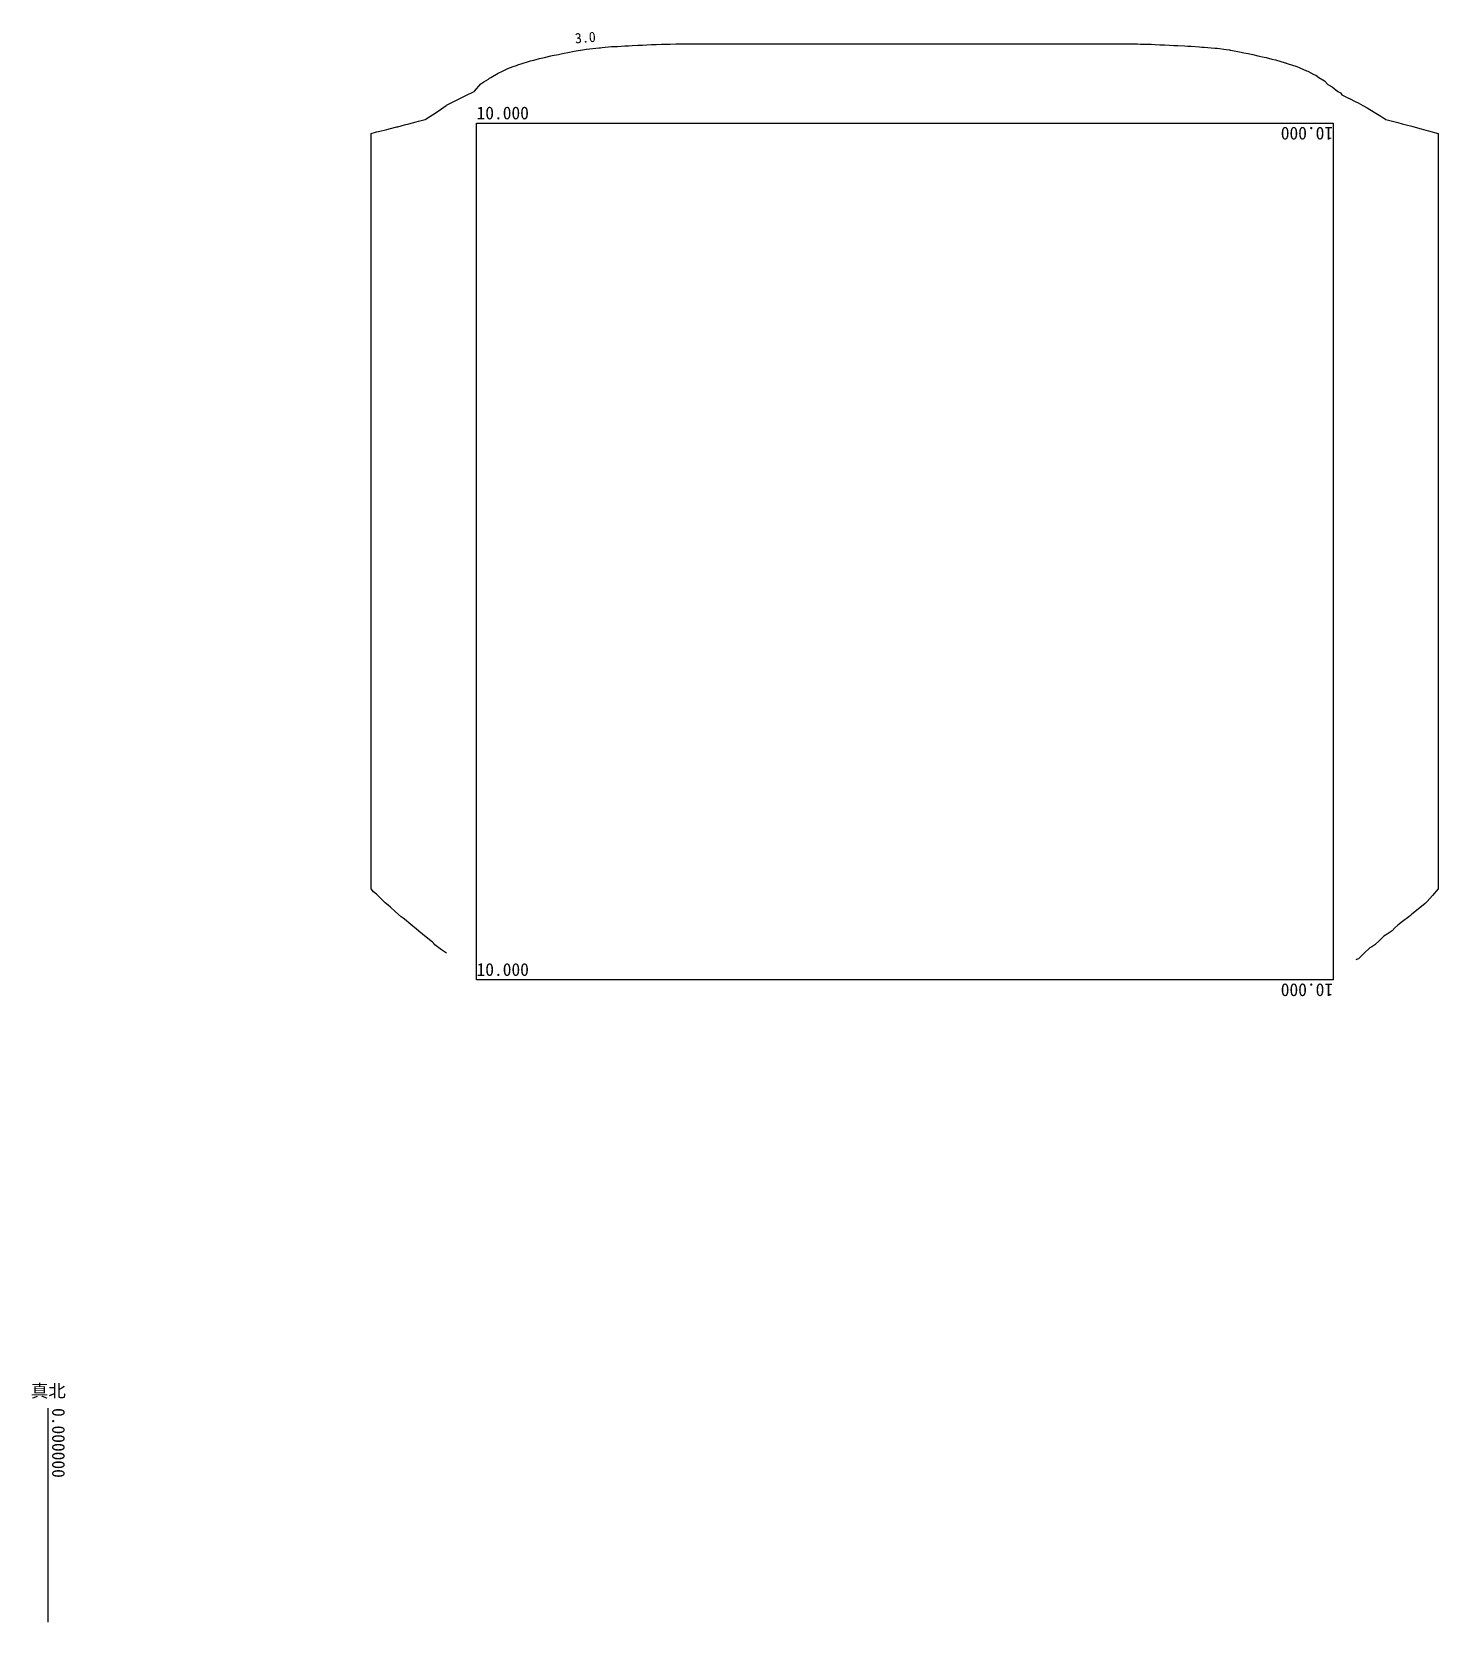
# Model space of a CAD drawing. Units: millimetres at full size, sheet at 1:100. Extents: x -15787 to 4319, y -18796 to 3939.
import ezdxf
from ezdxf.enums import TextEntityAlignment as Align

# ---------------------------------------------------------------- set-up
doc = ezdxf.new("R2010")
doc.units = ezdxf.units.MM
doc.header["$LTSCALE"] = 100
doc.layers.add('0-0', color=7, linetype='Continuous')
doc.styles.add('ＭＳ ゴシック', font='')
doc.styles.get('ＭＳ ゴシック').set_extended_font_data('MS Gothic')

msp = doc.modelspace()

# ---------------------------------------------------------------- linework, layer by layer
at = {"layer": '0-0'}
msp.add_line((-15551, -18795.9), (-15551, -15734.7), dxfattribs=at)
for points in [[(-10238, 2667.2), (-10161.1, 2687.8), (-10097.6, 2726.8), (-10058.6, 2750.8), (-9977.6, 2806.8), (-9860.8, 2887.8), (-9859.4, 2888.6), (-9858.6, 2889), (-9856.1, 2890.3), (-9726.1, 2955.3), (-9658.6, 2989), (-9592.7, 3021.9), (-9461.1, 3087.8), (-9459.3, 3088.5), (-9458.6, 3088.9), (-9366.8, 3196), (-9323, 3223.3), (-9258.6, 3263.6), (-9245.9, 3275.1), (-9222.3, 3287.8), (-9120.9, 3350.1), (-9058.6, 3375.1), (-8983.4, 3412.6), (-8905.2, 3441.1), (-8858.6, 3458.1), (-8837.7, 3466.9), (-8776.9, 3487.8), (-8687.5, 3516.7), (-8658.6, 3523.3), (-8611.2, 3535.1), (-8527, 3556.2), (-8458.6, 3573.3), (-8367, 3596.2), (-8346.2, 3600.1), (-8258.6, 3616.8), (-8200.1, 3629.3), (-8098, 3648.3), (-8058.6, 3655.7), (-8032, 3661.2), (-7886.1, 3687.8)], [(-7886.1, 3687.8), (-7861.9, 3691.1), (-7858.6, 3691.4), (-7854.5, 3691.8), (-7682.4, 3711.6), (-7658.6, 3711.6), (-7632, 3714.3), (-7498.8, 3728), (-7458.6, 3728), (-7414.8, 3731.5), (-7310.7, 3739.9), (-7258.6, 3739.9), (-7202.3, 3744), (-7120.9, 3750.1), (-7058.6, 3750.1), (-6992.5, 3753.9), (-6928.3, 3757.5), (-6858.6, 3757.5), (-6784.8, 3761.5), (-6735.1, 3764.2), (-6658.6, 3764.2), (-6581.3, 3765), (-6536.3, 3765.5), (-6458.6, 3765.5), (-6380.8, 3765.5), (-6336.3, 3765.5), (-6258.6, 3765.5), (-6180.8, 3765.5), (-6136.3, 3765.5), (-6058.6, 3765.5), (-5980.8, 3765.5), (-5936.3, 3765.5), (-5858.6, 3765.5), (-5780.8, 3765.5), (-5736.3, 3765.5), (-5658.6, 3765.5), (-5580.8, 3765.5), (-5536.3, 3765.5), (-5458.6, 3765.5), (-5380.8, 3765.5)], [(-5380.8, 3765.5), (-5336.3, 3765.5), (-5258.6, 3765.5), (-5180.8, 3765.5), (-5136.3, 3765.5), (-5058.6, 3765.5), (-4980.8, 3765.5), (-4936.3, 3765.5), (-4858.6, 3765.5), (-4780.8, 3765.5), (-4736.3, 3765.5), (-4658.6, 3765.5), (-4580.8, 3765.5), (-4536.3, 3765.5), (-4458.6, 3765.5), (-4380.8, 3765.5), (-4336.3, 3765.5), (-4258.6, 3765.5), (-4180.8, 3765.5), (-4136.3, 3765.5), (-4058.6, 3765.5), (-3980.8, 3765.5), (-3936.3, 3765.5), (-3858.6, 3765.5), (-3780.8, 3765.5), (-3736.3, 3765.5), (-3658.6, 3765.5), (-3580.8, 3765.5), (-3536.3, 3765.5), (-3458.6, 3765.5), (-3380.8, 3765.5), (-3336.3, 3765.5), (-3258.6, 3765.5), (-3180.8, 3765.5), (-3136.3, 3765.5), (-3058.6, 3765.5), (-2980.8, 3765.5), (-2936.3, 3765.5), (-2858.6, 3765.5), (-2780.8, 3765.5)], [(-2780.8, 3765.5), (-2736.3, 3765.5), (-2658.6, 3765.5), (-2580.8, 3765.5), (-2536.3, 3765.5), (-2458.6, 3765.5), (-2380.8, 3765.5), (-2336.3, 3765.5), (-2258.6, 3765.5), (-2180.8, 3765.5), (-2136.3, 3765.5), (-2058.6, 3765.5), (-1980.8, 3765.5), (-1936.3, 3765.5), (-1858.6, 3765.5), (-1780.8, 3765.5), (-1736.3, 3765.5), (-1658.6, 3765.5), (-1580.8, 3765.5), (-1536.3, 3765.5), (-1458.6, 3765.5), (-1380.8, 3765.5), (-1336.3, 3765.5), (-1258.6, 3765.5), (-1180.8, 3765.5), (-1136.3, 3765.5), (-1058.6, 3765.5), (-980.8, 3765.5), (-936.3, 3765.5), (-858.6, 3765.5), (-780.8, 3765.5), (-736.3, 3765.5), (-658.6, 3765.5), (-580.8, 3765.5), (-536.3, 3765.5), (-458.6, 3765.5), (-380.8, 3765.5), (-336.3, 3765.5), (-258.6, 3765.5), (-180.8, 3765.5)], [(-180.8, 3765.5), (-136.3, 3765.5), (-58.6, 3765.5), (19.2, 3765.5), (65.1, 3764.1), (141.4, 3761.6), (215.3, 3761.6), (270.6, 3758.6), (341.4, 3754.6), (408.3, 3754.6), (479.6, 3749.5), (541.4, 3745.1), (598.8, 3745.1), (691.2, 3738), (741.4, 3734.2), (787.9, 3734.2), (904.8, 3724.4), (941.4, 3721.4), (975.1, 3721.4), (1123.9, 3705.3), (1141.4, 3703.4), (1156.9, 3703.2), (1287.2, 3687.8), (1334, 3680.3), (1341.4, 3678.9), (1352.3, 3676.9), (1502.6, 3648.9), (1541.4, 3640.6), (1601.4, 3627.8), (1667.3, 3613.6), (1741.4, 3597.8), (1832, 3578.3), (1858, 3571.2), (1941.4, 3548.3), (1990.8, 3537.1), (2133.3, 3495.9), (2141.4, 3493.5), (2146, 3492.3), (2161.4, 3487.8), (2298.4, 3444.7)], [(2298.4, 3444.7), (2341.4, 3423.9), (2437.4, 3383.7), (2454.3, 3374.9), (2541.4, 3329.8), (2571.2, 3317.5), (2613.2, 3287.8), (2691.9, 3238.2), (2741.4, 3183.9), (2804.6, 3150.9), (2885.7, 3087.8), (2920.4, 3066.7), (2941.4, 3039), (3038.9, 2990.3), (3042.3, 2988.6), (3141.4, 2939), (3175.6, 2921.9), (3243.9, 2887.8), (3304.3, 2850.6), (3341.4, 2827.8), (3428.1, 2774.4), (3497.4, 2731.8), (3541.4, 2704.7), (3551.9, 2698.2), (3568.9, 2687.8), (3705.1, 2651.4), (3741.4, 2641.8), (3804.2, 2625), (3863, 2609.3), (3941.4, 2588.4), (4020.9, 2567.2), (4076.9, 2552.3), (4141.4, 2535.1), (4178.8, 2525.1), (4318.9, 2487.8), (4318.9, 2465.3), (4318.9, 2310.3), (4318.9, 2287.8), (4318.9, 2265.3), (4318.9, 2110.3)], [(-10936.1, 687.8), (-10936.1, 765.3), (-10936.1, 810.3), (-10936.1, 887.8), (-10936.1, 965.3), (-10936.1, 1010.3), (-10936.1, 1087.8), (-10936.1, 1165.3), (-10936.1, 1210.3), (-10936.1, 1287.8), (-10936.1, 1365.3), (-10936.1, 1410.3), (-10936.1, 1487.8), (-10936.1, 1565.3), (-10936.1, 1610.3), (-10936.1, 1687.8), (-10936.1, 1765.3), (-10936.1, 1810.3), (-10936.1, 1887.8), (-10936.1, 1965.3), (-10936.1, 2010.3), (-10936.1, 2087.8), (-10936.1, 2165.3), (-10936.1, 2210.3), (-10936.1, 2287.8), (-10936.1, 2365.3), (-10936.1, 2410.3), (-10936.1, 2487.8), (-10874.9, 2504.1), (-10858.6, 2508.4), (-10831.6, 2514.7), (-10713.2, 2542.3), (-10658.6, 2555.1), (-10566.7, 2579.6), (-10553.8, 2583), (-10458.6, 2608.4), (-10395.9, 2625.1), (-10294, 2652.3), (-10258.6, 2661.8), (-10238, 2667.2)], [(4318.9, 2110.3), (4318.9, 2087.8), (4318.9, 2065.3), (4318.9, 1910.3), (4318.9, 1887.8), (4318.9, 1865.3), (4318.9, 1710.3), (4318.9, 1687.8), (4318.9, 1665.3), (4318.9, 1510.3), (4318.9, 1487.8), (4318.9, 1465.3), (4318.9, 1310.3), (4318.9, 1287.8), (4318.9, 1265.3), (4318.9, 1110.3), (4318.9, 1087.8), (4318.9, 1065.3), (4318.9, 910.3), (4318.9, 887.8), (4318.9, 865.3), (4318.9, 710.3), (4318.9, 687.8), (4318.9, 665.3), (4318.9, 510.3), (4318.9, 487.8), (4318.9, 465.3), (4318.9, 310.3), (4318.9, 287.8), (4318.9, 265.3), (4318.9, 110.3), (4318.9, 87.8), (4318.9, 65.3), (4318.9, -89.7), (4318.9, -112.2), (4318.9, -134.7), (4318.9, -289.7), (4318.9, -312.2), (4318.9, -334.7), (4318.9, -489.7)], [(-10936.1, -1912.2), (-10936.1, -1834.7), (-10936.1, -1789.7), (-10936.1, -1712.2), (-10936.1, -1634.7), (-10936.1, -1589.7), (-10936.1, -1512.2), (-10936.1, -1434.7), (-10936.1, -1389.7), (-10936.1, -1312.2), (-10936.1, -1234.7), (-10936.1, -1189.7), (-10936.1, -1112.2), (-10936.1, -1034.7), (-10936.1, -989.7), (-10936.1, -912.2), (-10936.1, -834.7), (-10936.1, -789.7), (-10936.1, -712.2), (-10936.1, -634.7), (-10936.1, -589.7), (-10936.1, -512.2), (-10936.1, -434.7), (-10936.1, -389.7), (-10936.1, -312.2), (-10936.1, -234.7), (-10936.1, -189.7), (-10936.1, -112.2), (-10936.1, -34.7), (-10936.1, 10.3), (-10936.1, 87.8), (-10936.1, 165.3), (-10936.1, 210.3), (-10936.1, 287.8), (-10936.1, 365.3), (-10936.1, 410.3), (-10936.1, 487.8), (-10936.1, 565.3), (-10936.1, 610.3), (-10936.1, 687.8)], [(4318.9, -489.7), (4318.9, -512.2), (4318.9, -534.7), (4318.9, -689.7), (4318.9, -712.2), (4318.9, -734.7), (4318.9, -889.7), (4318.9, -912.2), (4318.9, -934.7), (4318.9, -1089.7), (4318.9, -1112.2), (4318.9, -1134.7), (4318.9, -1289.7), (4318.9, -1312.2), (4318.9, -1334.7), (4318.9, -1489.7), (4318.9, -1512.2), (4318.9, -1534.7), (4318.9, -1689.7), (4318.9, -1712.2), (4318.9, -1734.7), (4318.9, -1889.7), (4318.9, -1912.2), (4318.9, -1934.7), (4318.9, -2089.7), (4318.9, -2112.2), (4318.9, -2134.7), (4318.9, -2289.7), (4318.9, -2312.2), (4318.9, -2334.7), (4318.9, -2489.7), (4318.9, -2512.2), (4318.9, -2534.7), (4318.9, -2689.7), (4318.9, -2712.2), (4318.9, -2734.7), (4318.9, -2889.7), (4318.9, -2912.2), (4318.9, -2934.7), (4318.9, -3089.7)], [(-10936.1, -4512.2), (-10936.1, -4434.7), (-10936.1, -4389.7), (-10936.1, -4312.2), (-10936.1, -4234.7), (-10936.1, -4189.7), (-10936.1, -4112.2), (-10936.1, -4034.7), (-10936.1, -3989.7), (-10936.1, -3912.2), (-10936.1, -3834.7), (-10936.1, -3789.7), (-10936.1, -3712.2), (-10936.1, -3634.7), (-10936.1, -3589.7), (-10936.1, -3512.2), (-10936.1, -3434.7), (-10936.1, -3389.7), (-10936.1, -3312.2), (-10936.1, -3234.7), (-10936.1, -3189.7), (-10936.1, -3112.2), (-10936.1, -3034.7), (-10936.1, -2989.7), (-10936.1, -2912.2), (-10936.1, -2834.7), (-10936.1, -2789.7), (-10936.1, -2712.2), (-10936.1, -2634.7), (-10936.1, -2589.7), (-10936.1, -2512.2), (-10936.1, -2434.7), (-10936.1, -2389.7), (-10936.1, -2312.2), (-10936.1, -2234.7), (-10936.1, -2189.7), (-10936.1, -2112.2), (-10936.1, -2034.7), (-10936.1, -1989.7), (-10936.1, -1912.2)], [(4318.9, -3089.7), (4318.9, -3112.2), (4318.9, -3134.7), (4318.9, -3289.7), (4318.9, -3312.2), (4318.9, -3334.7), (4318.9, -3489.7), (4318.9, -3512.2), (4318.9, -3534.7), (4318.9, -3689.7), (4318.9, -3712.2), (4318.9, -3734.7), (4318.9, -3889.7), (4318.9, -3912.2), (4318.9, -3934.7), (4318.9, -4089.7), (4318.9, -4112.2), (4318.9, -4134.7), (4318.9, -4289.7), (4318.9, -4312.2), (4318.9, -4334.7), (4318.9, -4489.7), (4318.9, -4512.2), (4318.9, -4534.7), (4318.9, -4689.7), (4318.9, -4712.2), (4318.9, -4734.7), (4318.9, -4889.7), (4318.9, -4912.2), (4318.9, -4934.7), (4318.9, -5089.7), (4318.9, -5112.2), (4318.9, -5134.7), (4318.9, -5289.7), (4318.9, -5312.2), (4318.9, -5334.7), (4318.9, -5489.7), (4318.9, -5512.2), (4318.9, -5534.7), (4318.9, -5689.7)], [(-10936.1, -7112.2), (-10936.1, -7034.7), (-10936.1, -6989.7), (-10936.1, -6912.2), (-10936.1, -6834.7), (-10936.1, -6789.7), (-10936.1, -6712.2), (-10936.1, -6634.7), (-10936.1, -6589.7), (-10936.1, -6512.2), (-10936.1, -6434.7), (-10936.1, -6389.7), (-10936.1, -6312.2), (-10936.1, -6234.7), (-10936.1, -6189.7), (-10936.1, -6112.2), (-10936.1, -6034.7), (-10936.1, -5989.7), (-10936.1, -5912.2), (-10936.1, -5834.7), (-10936.1, -5789.7), (-10936.1, -5712.2), (-10936.1, -5634.7), (-10936.1, -5589.7), (-10936.1, -5512.2), (-10936.1, -5434.7), (-10936.1, -5389.7), (-10936.1, -5312.2), (-10936.1, -5234.7), (-10936.1, -5189.7), (-10936.1, -5112.2), (-10936.1, -5034.7), (-10936.1, -4989.7), (-10936.1, -4912.2), (-10936.1, -4834.7), (-10936.1, -4789.7), (-10936.1, -4712.2), (-10936.1, -4634.7), (-10936.1, -4589.7), (-10936.1, -4512.2)], [(4318.9, -5689.7), (4318.9, -5712.2), (4318.9, -5734.7), (4318.9, -5889.7), (4318.9, -5912.2), (4318.9, -5934.7), (4318.9, -6089.7), (4318.9, -6112.2), (4318.9, -6134.7), (4318.9, -6289.7), (4318.9, -6312.2), (4318.9, -6334.7), (4318.9, -6489.7), (4318.9, -6512.2), (4318.9, -6534.7), (4318.9, -6689.7), (4318.9, -6712.2), (4318.9, -6734.7), (4318.9, -6889.7), (4318.9, -6912.2), (4318.9, -6934.7), (4318.9, -7089.7), (4318.9, -7112.2), (4318.9, -7134.7), (4318.9, -7289.7), (4318.9, -7312.2), (4318.9, -7334.7), (4318.9, -7489.7), (4318.9, -7512.2), (4318.9, -7534.7), (4318.9, -7689.7), (4318.9, -7712.2), (4318.9, -7734.7), (4318.9, -7889.7), (4318.9, -7912.2), (4318.9, -7934.7), (4318.9, -8089.7), (4318.9, -8112.2), (4318.9, -8134.7), (4318.9, -8289.7)], [(-9858.6, -9233), (-9928.8, -9182.5), (-10026.3, -9112.2), (-10041.5, -9095.2), (-10058.6, -9076), (-10148.9, -9002.6), (-10251.9, -8918.9), (-10258.6, -8913.3), (-10259.2, -8912.9), (-10260.4, -8912.2), (-10367.7, -8821.4), (-10458.6, -8744.6), (-10477.6, -8731.3), (-10505.2, -8712.2), (-10585.9, -8639.6), (-10658.6, -8574.2), (-10693, -8546.7), (-10736.1, -8512.2), (-10797.3, -8451), (-10858.6, -8389.7), (-10899.9, -8353.6), (-10936.1, -8312.2), (-10936.1, -8234.7), (-10936.1, -8189.7), (-10936.1, -8112.2), (-10936.1, -8034.7), (-10936.1, -7989.7), (-10936.1, -7912.2), (-10936.1, -7834.7), (-10936.1, -7789.7), (-10936.1, -7712.2), (-10936.1, -7634.7), (-10936.1, -7589.7), (-10936.1, -7512.2), (-10936.1, -7434.7), (-10936.1, -7389.7), (-10936.1, -7312.2), (-10936.1, -7234.7), (-10936.1, -7189.7), (-10936.1, -7112.2)], [(4318.9, -8289.7), (4318.9, -8312.2), (4236.1, -8406.9), (4161.4, -8492.2), (4143.9, -8512.2), (4142.5, -8513.3), (4141.4, -8514.1), (4131.4, -8522.2), (4031.4, -8602.2), (3941.4, -8674.2), (3921.4, -8692.2), (3899.2, -8712.2), (3809.1, -8779.9), (3741.4, -8830.6), (3700.6, -8871.4), (3659.8, -8912.2), (3588.8, -8959.6), (3541.4, -8991.1), (3479.2, -9050), (3413.2, -9112.2), (3368.6, -9139.4), (3341.4, -9155.8), (3261.8, -9232.6), (3179.2, -9312.2), (3152.3, -9323.1), (3141.4, -9327.5)]]:
    msp.add_lwpolyline(points, dxfattribs=at)
msp.add_lwpolyline([(-9428.6, 2632.7), (2816.3, 2632.7), (2816.3, -9612.2), (-9428.6, -9612.2)], close=True, dxfattribs=at)

# ---------------------------------------------------------------- texts
at = {"layer": '0-0', "style": 'ＭＳ ゴシック'}
msp.add_text('3.0', height=146.6, rotation=4.686, dxfattribs=at).set_placement((-8013.8, 3728.8), align=Align.BOTTOM_LEFT)
at = {"layer": '0-0', "color": 2, "style": 'ＭＳ ゴシック'}
for p in [(-9428.6, 2632.7), (-9428.6, -9612.2)]:
    msp.add_text('10.000', height=183.3, dxfattribs=at).set_placement(p, align=Align.BOTTOM_LEFT)
for p in [(2816.3, 2632.7), (2816.3, -9612.2)]:
    msp.add_text('10.000', height=183.3, rotation=180, dxfattribs=at).set_placement(p, align=Align.BOTTOM_LEFT)
at = {"layer": '0-0', "color": 6, "style": 'ＭＳ ゴシック'}
msp.add_text('真北', height=183.3, dxfattribs=at).set_placement((-15801, -15634.7), align=Align.BOTTOM_LEFT)
msp.add_text('0.000000', height=183.3, rotation=270, dxfattribs=at).set_placement((-15551, -15734.7), align=Align.BOTTOM_LEFT)

doc.saveas('drawing.dxf')
